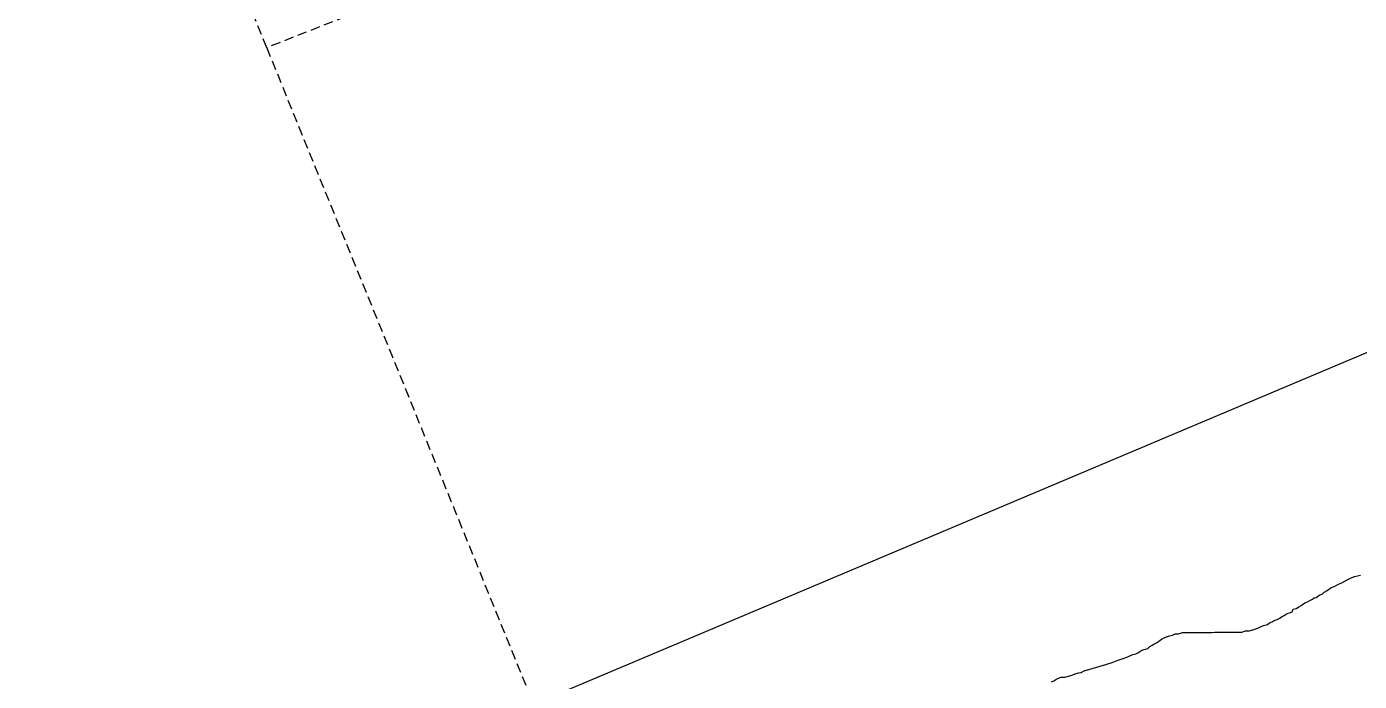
# Model space of a CAD drawing. Header units: millimetres. Extents: x -3113 to 15022, y -19591 to 4665.
# Drawn here: x -2118 to -323, y 1798 to 2680 of the extents above; entities that cross this region are included whole.
import ezdxf

# ---------------------------------------------------------------- set-up
doc = ezdxf.new("R2010")
doc.units = ezdxf.units.MM
doc.header["$XCLIPFRAME"] = 2
doc.linetypes.add('HIDDENX2', pattern=[19.05, 12.7, -6.35])
doc.layers.add('0A-detail', color=7, linetype='Continuous', lineweight=18)
doc.layers.add('0T-proposed', color=7, linetype='Continuous', lineweight=25)
picture_1 = doc.add_image_def('image1.tif', size_in_pixel=(6668, 8809))

msp = doc.modelspace()

# ---------------------------------------------------------------- linework, layer by layer
at = {"layer": '0A-detail', "lineweight": 25}
msp.add_lwpolyline([(-737.7, 1797.4), (-734.7, 1798.5), (-732.2, 1800.2), (-728.4, 1802), (-724.7, 1803.6), (-720.1, 1803.7), (-713, 1805.4), (-709.3, 1806.6), (-706, 1808), (-701.1, 1809.6), (-697.8, 1810), (-693.7, 1811.9), (-664.7, 1820.8), (-661.9, 1821.6), (-659, 1822.5), (-656.1, 1823.5), (-649.2, 1825.9), (-645.4, 1827.4), (-638.8, 1829.5), (-636.2, 1830.7), (-628.3, 1833.9), (-624.4, 1835.2), (-621.4, 1836.4), (-616, 1839.7), (-611.4, 1841.4), (-608.1, 1842.3), (-605.6, 1844.8), (-602.3, 1846.5), (-599.8, 1848.2), (-596.4, 1849.9), (-593.9, 1851.6), (-591.5, 1853.3), (-589, 1855), (-584.1, 1857.5), (-579, 1859.2), (-574.8, 1860.2), (-571.5, 1861.8), (-566.9, 1861.8), (-561.5, 1863.6), (-558.1, 1863.6), (-554.8, 1863.6), (-550.2, 1863.7), (-543.5, 1863.8), (-538.5, 1863.8), (-532.7, 1863.8), (-526.4, 1863.9), (-521.8, 1863.9), (-518, 1864), (-514.7, 1864), (-510.1, 1864.1), (-506.3, 1864.1), (-502.6, 1864.1), (-498, 1864.2), (-493, 1864.2), (-489.6, 1864.2), (-485.4, 1864.3), (-481.3, 1864.3), (-476.4, 1866.1), (-471.8, 1866.1), (-466.6, 1867.2), (-460.1, 1869.5), (-456.3, 1871.2), (-452.1, 1873), (-447.1, 1874.6), (-444.4, 1876.9), (-440.5, 1878.1), (-438, 1879.7), (-433.8, 1881.4), (-430.5, 1883.2), (-428, 1884.9), (-424.7, 1886.5), (-420.6, 1889.1), (-417.2, 1890), (-413.9, 1891.6), (-412.2, 1895), (-408.1, 1895.9), (-404.8, 1898.4), (-401.5, 1900.1), (-396.5, 1903.5), (-393.1, 1905.2), (-389.8, 1906.9), (-386.5, 1908.6), (-384, 1910.3), (-381.2, 1910.9), (-376.5, 1914.6), (-373.2, 1915.4), (-370.7, 1917.9), (-366.6, 1920.5), (-361.6, 1923.9), (-356.3, 1926.1), (-351.2, 1929), (-346.6, 1930.7), (-339.7, 1934.7), (-335.2, 1936.9), (-329.6, 1939.2), (-321.6, 1941)], dxfattribs=at)
at = {"layer": '0T-proposed', "linetype": 'HIDDENX2'}
for points in [[(1670.7, 2594.5), (1183.8, 3822.6), (-1794.9, 2651.6), (-2039.7, 3254)], [(-1794.9, 2651.6), (-1411.8, 1708.8)]]:
    msp.add_lwpolyline(points, dxfattribs=at)

# ---------------------------------------------------------------- pictures from other files: only their frames are drawn
image = msp.add_image(picture_1, insert=(4548.8, 3178.5), size_in_units=(6667, 8807.6), rotation=-180)
image.set_boundary_path([(2179.18, 8808.5), (-0.5, 3859.02), (791.07, 3508.7), (-0.5, 1607.6), (-0.5, 1607.6), (3674.99, -0.5), (6667.5, 6386.38), (6667.5, 7108.85), (2641.04, 8808.5), (2179.18, 8808.5)])

doc.saveas('drawing.dxf')
